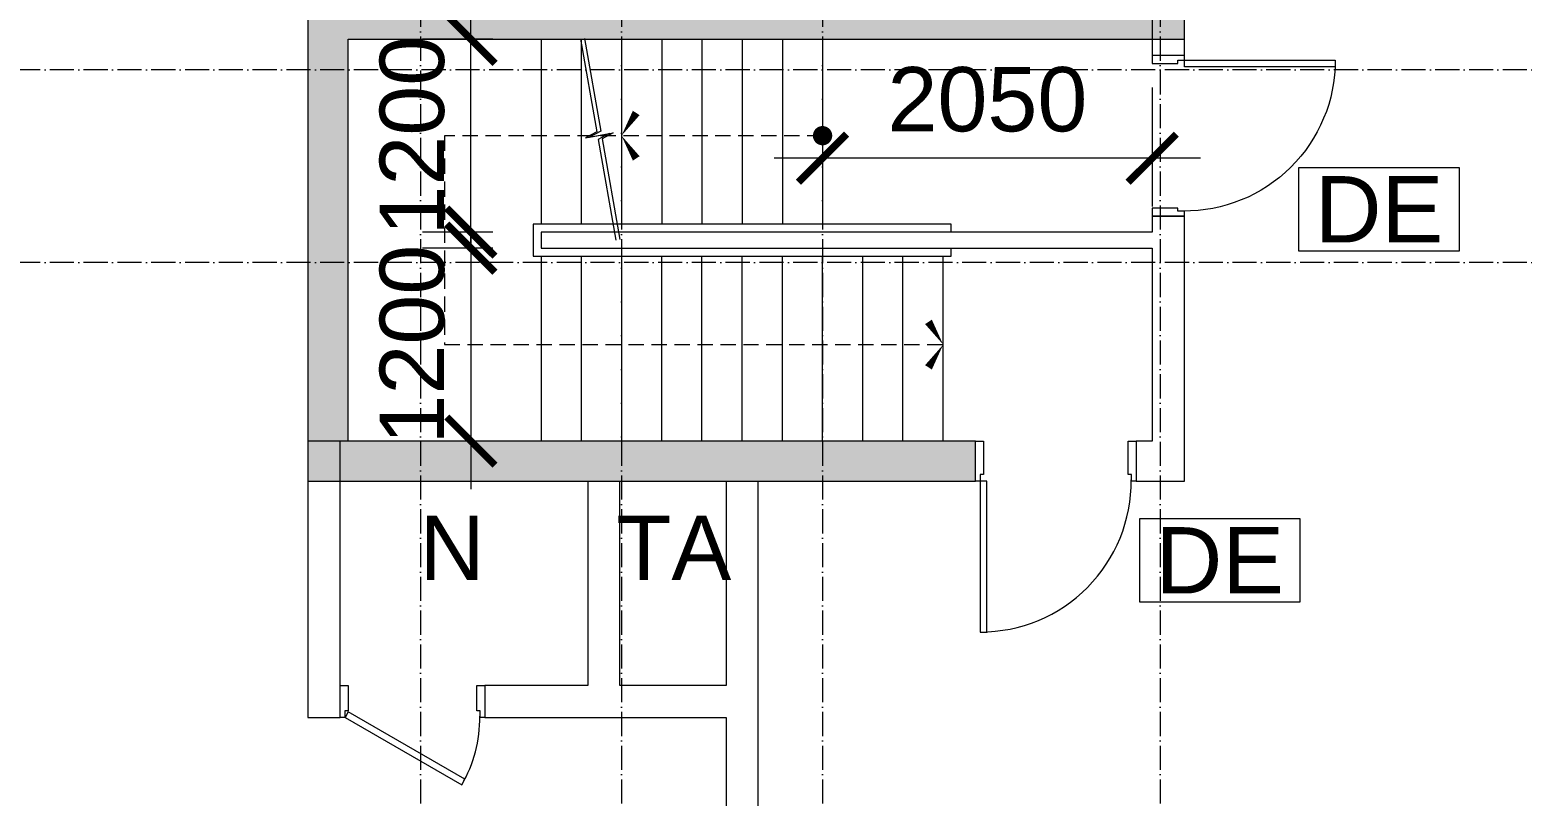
# Model space of a CAD drawing. Header units: millimetres. Extents: x -55734 to 162275, y 47779 to 197208.
# Drawn here: x 21021 to 30300, y 86175 to 90943 of the extents above; entities that cross this region are included whole.
import ezdxf
from ezdxf.enums import TextEntityAlignment as Align

# ---------------------------------------------------------------- set-up
doc = ezdxf.new("R2010")
doc.units = ezdxf.units.MM
for name, pattern in [('Grid Line', [4.2, 3, -0.6, 0, -0.6]), ('HIDDEN2', [4.7625, 3.175, -1.5875]), ('HIDDENX2', [0.75, 0.5, -0.25])]:
    doc.linetypes.add(name, pattern=pattern)
for name, color, linetype, lineweight in [('CHU', 181, 'Continuous', 5), ('CUA', 31, 'Continuous', 9), ('DIM', 1, 'Continuous', 5), ('HATCH-1', 8, 'Continuous', 5), ('NET-CAT', 3, 'Continuous', 15), ('NET-THAY', 2, 'Continuous', 9), ('NET-THAY-2', 55, 'Continuous', 13), ('TRUC', 225, 'Continuous', 5), ('Y-GHI CHU PCCC$0$Z-CT1-GHI CHU TT$0$KI-HIEU', 6, 'Continuous', 13)]:
    doc.layers.add(name, color=color, linetype=linetype, lineweight=lineweight)
doc.styles.add('Arial_3', font='Font - TrueType - Arial.ttf', dxfattribs={"height": 500})
doc.styles.add('TA1', font='Font - TrueType - Arial.ttf')
doc.styles.add('Y-GHI CHU PCCC$0$Arial', font='Font - TrueType - Arial.ttf')
doc.dimstyles.new('D_200_KTx2', dxfattribs={"dimtxt": 400, "dimasz": 300, "dimexe": 300, "dimexo": 300, "dimgap": 160, "dimtad": 1, "dimdec": 0, "dimzin": 9, "dimtxsty": 'TA1', "dimblk": 'ARCHTICK', "dimcen": 1, "dimdle": 300, "dimclrd": 256, "dimclre": 256, "dimclrt": 7, "dimadec": 0, "dimazin": 0, "dimtfac": 1, "dimtdec": 0, "dimtix": 1, "dimtmove": 1, "dimatfit": 3, "dimldrblk": 'ARCHTICK', "dimfxl": 1, "dimtolj": 1, "dimtzin": 0, "dimlwd": -1, "dimlwe": -1, "dimarcsym": 0})

# ---------------------------------------------------------------- blocks, each defined once
blk = doc.blocks.new('A$C18732D84')
at = {"layer": 'NET-CAT'}
h = blk.add_hatch(color=256, dxfattribs=at)
h.dxf.hatch_style = 1
h.paths.add_polyline_path([(5450, 10650), (5200, 10650), (5200, 9650), (5450, 9650)], flags=17)
h.paths.add_polyline_path([(5450, 12850), (5200, 12850), (5200, 11850), (5450, 11850)], flags=17)
h.paths.add_polyline_path([(5450, 8450), (5200, 8450), (5200, 7450), (5450, 7450)], flags=17)
h.paths.add_polyline_path([(5450, 6250), (5200, 6250), (5200, 5800), (3000, 5800), (3000, 14500), (5200, 14500), (5200, 14050), (5450, 14050), (5450, 14750), (2750, 14750), (2750, 7850), (2350, 7850), (2350, 7600), (2750, 7600), (2750, 5800), (950, 5800), (950, 7600), (1350, 7600), (1350, 7850), (700, 7850), (700, 5800), (0, 5800), (0, 0), (4150, 0), (4150, 250), (250, 250), (250, 2750), (5450, 2750), (5450, 3000), (3300, 3000), (3300, 3875), (3050, 3875), (3050, 3000), (250, 3000), (250, 5550), (3050, 5550), (3050, 5075), (3300, 5075), (3300, 5550), (5450, 5550)])
blk.add_lwpolyline([(0, 5800), (0, 0), (4150, 0), (4150, 250), (250, 250), (250, 2750), (5450, 2750), (5450, 3000)], dxfattribs=at)
blk = doc.blocks.new('ALC1807-ASCENT PLAZA-KET CAU_rvt-1-MẶT BẰNG TẦNG 1')
blk.add_blockref('A$C18732D84', (22750.5, 16539.9))
blk = doc.blocks.new('CUA 1 CANH MO - 2 - Type 1000-1152415-MẶT BẰNG TẦNG 1')
at = {"layer": 'CUA', "lineweight": 5}
for p, q in [((-398.5, -127.3), (-398.5, 122.7)), ((-398.5, 122.7), (-348.5, 122.7)), ((-348.5, 122.7), (-348.5, -86.3)), ((551.5, 122.7), (601.5, 122.7)), ((551.5, -86.3), (551.5, 122.7)), ((601.5, 122.7), (601.5, -127.3)), ((-368.5, -86.3), (-368.5, -127.3)), ((-348.5, -86.3), (-368.5, -86.3)), ((571.5, -86.3), (551.5, -86.3)), ((571.5, -127.3), (571.5, -86.3)), ((-368.5, -127.3), (-398.5, -127.3)), ((601.5, -127.3), (571.5, -127.3))]:
    blk.add_line(p, q, dxfattribs=at)
at = {"layer": 'CUA'}
for p, q in [((-327.5, -127.3), (-367.5, -127.3)), ((-367.5, -127.3), (-367.5, -1065.3)), ((-327.5, -1065.3), (-327.5, -127.3)), ((-367.5, -1065.3), (-327.5, -1065.3))]:
    blk.add_line(p, q, dxfattribs=at)
at = {"layer": 'CUA', "lineweight": 5}
blk.add_arc((-367.5, -127.3), 938, 270, 0.5, dxfattribs=at)
blk = doc.blocks.new('CUA 1 CANH MO - 2 - Type 1-1152400-MẶT BẰNG TẦNG 1')
at = {"layer": 'CUA', "lineweight": 5}
for p, q in [((-348.5, -102.3), (-348.5, 97.7)), ((-348.5, 97.7), (-298.5, 97.7)), ((-298.5, 97.7), (-298.5, -61.3)), ((501.5, 97.7), (551.5, 97.7)), ((501.5, -61.3), (501.5, 97.7)), ((551.5, 97.7), (551.5, -102.3)), ((-318.5, -61.3), (-318.5, -102.3)), ((-298.5, -61.3), (-318.5, -61.3)), ((521.5, -61.3), (501.5, -61.3)), ((521.5, -102.3), (521.5, -61.3)), ((-318.5, -102.3), (-348.5, -102.3)), ((551.5, -102.3), (521.5, -102.3))]:
    blk.add_line(p, q, dxfattribs=at)
at = {"layer": 'CUA'}
for p, q in [((-297.5, -67.6), (-317.5, -102.3)), ((428.2, -486.6), (-297.5, -67.6)), ((-317.5, -102.3), (408.2, -521.3)), ((408.2, -521.3), (428.2, -486.6))]:
    blk.add_line(p, q, dxfattribs=at)
at = {"layer": 'CUA', "lineweight": 5}
blk.add_arc((-317.5, -102.3), 838, 330, 0.5, dxfattribs=at)
blk = doc.blocks.new('CUA 1 CANH MO - 2 - Type 1000-1152409-MẶT BẰNG TẦNG 1')
at = {"layer": 'CUA', "lineweight": 5}
for p, q in [((-398.5, -102.3), (-398.5, 97.7)), ((-398.5, 97.7), (-348.5, 97.7)), ((-348.5, 97.7), (-348.5, -61.3)), ((551.5, 97.7), (601.5, 97.7)), ((551.5, -61.3), (551.5, 97.7)), ((601.5, 97.7), (601.5, -102.3)), ((-368.5, -61.3), (-368.5, -102.3)), ((-348.5, -61.3), (-368.5, -61.3)), ((571.5, -61.3), (551.5, -61.3)), ((571.5, -102.3), (571.5, -61.3)), ((-368.5, -102.3), (-398.5, -102.3)), ((601.5, -102.3), (571.5, -102.3))]:
    blk.add_line(p, q, dxfattribs=at)
at = {"layer": 'CUA'}
for p, q in [((-327.5, -102.3), (-367.5, -102.3)), ((-367.5, -102.3), (-367.5, -1040.3)), ((-327.5, -1040.3), (-327.5, -102.3)), ((-367.5, -1040.3), (-327.5, -1040.3))]:
    blk.add_line(p, q, dxfattribs=at)
at = {"layer": 'CUA', "lineweight": 5}
blk.add_arc((-367.5, -102.3), 938, 270, 0.5, dxfattribs=at)
blk = doc.blocks.new('*U77')
for points in [[(-1219, 50), (-50, 50), (0, -100), (0, 200), (50, 50), (1320, 50)], [(-1219, 0), (-50, 0), (0, -150), (0, 150), (50, 0), (1320, 0)]]:
    blk.add_lwpolyline(points)
blk = doc.blocks.new('_ARCHTICK')
at = {"color": 0, "linetype": 'ByBlock', "const_width": 0.15}
blk.add_lwpolyline([(-0.5, -0.5), (0.5, 0.5)], dxfattribs=at)
blk = doc.blocks.new('*D148')
at = {"layer": 'Defpoints', "color": 0, "transparency": 16777216}
for p in [(23763.7, 90884.6), (24200.4, 90884.6), (24200.4, 89684.6)]:
    blk.add_point(p, dxfattribs=at)
at = {"layer": 'DIM', "transparency": 16777216}
for p, q in [((23763.7, 90884.6), (23763.7, 91184.6)), ((23900.4, 90884.6), (23463.7, 90884.6)), ((23763.7, 89684.6), (23763.7, 90884.6)), ((23900.4, 89684.6), (23463.7, 89684.6)), ((23763.7, 89684.6), (23763.7, 89384.6))]:
    blk.add_line(p, q, dxfattribs=at)
at = {"layer": 'DIM', "transparency": 16777216, "xscale": 300, "yscale": 300, "zscale": 300}
for p, rotation in [((23763.7, 90884.6), 270), ((23763.7, 89684.6), 90)]:
    blk.add_blockref('_ARCHTICK', p, dxfattribs=dict(at, rotation=rotation))
at = {"layer": 'DIM', "color": 7, "transparency": 16777216, "insert": (23399.5, 90284.6), "char_height": 400, "attachment_point": 5, "rotation": 90, "style": 'TA1'}
blk.add_mtext('\\A1;1200', dxfattribs=at)
blk = doc.blocks.new('*D149')
at = {"layer": 'Defpoints', "color": 0, "transparency": 16777216}
for p in [(24200.4, 89584.6), (23763.7, 88384.6), (24200.4, 88384.6)]:
    blk.add_point(p, dxfattribs=at)
at = {"layer": 'DIM', "transparency": 16777216}
for p, q in [((23763.7, 89584.6), (23763.7, 89884.6)), ((23900.4, 89584.6), (23463.7, 89584.6)), ((23763.7, 89584.6), (23763.7, 88384.6)), ((23900.4, 88384.6), (23463.7, 88384.6)), ((23763.7, 88384.6), (23763.7, 88084.6))]:
    blk.add_line(p, q, dxfattribs=at)
at = {"layer": 'DIM', "transparency": 16777216, "xscale": 300, "yscale": 300, "zscale": 300}
for p, rotation in [((23763.7, 89584.6), 270), ((23763.7, 88384.6), 90)]:
    blk.add_blockref('_ARCHTICK', p, dxfattribs=dict(at, rotation=rotation))
at = {"layer": 'DIM', "color": 7, "transparency": 16777216, "insert": (23399.5, 88984.6), "char_height": 400, "attachment_point": 5, "rotation": 90, "style": 'TA1'}
blk.add_mtext('\\A1;1200', dxfattribs=at)
blk = doc.blocks.new('*D145')
at = {"layer": 'Defpoints', "color": 0, "transparency": 16777216}
for p in [(25950.4, 90884.6), (28000.4, 90884.6), (25950.4, 90144.5)]:
    blk.add_point(p, dxfattribs=at)
at = {"layer": 'DIM', "transparency": 16777216}
for p, q in [((25950.4, 90584.6), (25950.4, 89844.5)), ((28000.4, 90584.6), (28000.4, 89844.5)), ((28300.4, 90144.5), (25650.4, 90144.5))]:
    blk.add_line(p, q, dxfattribs=at)
at = {"layer": 'DIM', "transparency": 16777216, "xscale": 300, "yscale": 300, "zscale": 300, "rotation": 180}
blk.add_blockref('_ARCHTICK', (25950.4, 90144.5), dxfattribs=at)
at = {"layer": 'DIM', "transparency": 16777216, "xscale": 300, "yscale": 300, "zscale": 300}
blk.add_blockref('_ARCHTICK', (28000.4, 90144.5), dxfattribs=at)
at = {"layer": 'DIM', "color": 7, "transparency": 16777216, "insert": (26975.4, 90508.7), "char_height": 400, "attachment_point": 5, "style": 'TA1'}
blk.add_mtext('\\A1;2050', dxfattribs=at)
blk = doc.blocks.new('Y-GHI CHU PCCC$0$A$C53D4240F')
at = {"color": 8, "ltscale": 30}
blk.add_lwpolyline([(-266.7, -137.5), (266.7, -137.5), (266.7, 137.5), (-266.7, 137.5)], close=True, dxfattribs=at)
at = {"color": 8, "style": 'Y-GHI CHU PCCC$0$Arial'}
blk.add_text('DE', height=220, dxfattribs=at).set_placement((0, 0), align=Align.MIDDLE_CENTER)

msp = doc.modelspace()

# ---------------------------------------------------------------- linework, layer by layer
at = {"layer": 'HATCH-1', "elevation": 0}
for points in [[(24791.8, 90143.2, 50, 0, 0), (24700.4, 90284.6, 0, 50, 0), (24791.8, 90426, 50, 50, 0)], [(26609, 89126, 50, 0, 0), (26700.4, 88984.6, 0, 50, 0), (26609, 88843.2, 50, 50, 0)]]:
    msp.add_lwpolyline(points, format="xyseb", dxfattribs=at)
at = {"layer": 'HATCH-1', "linetype": 'HIDDENX2', "ltscale": 100, "const_width": 60, "elevation": 0}
msp.add_lwpolyline([(25950.4, 90254.6, -1), (25950.4, 90314.6, -1)], format="xyb", close=True, dxfattribs=at)
at = {"layer": 'HATCH-1', "linetype": 'HIDDEN2', "ltscale": 30, "elevation": 0}
msp.add_lwpolyline([(25950.4, 90284.6), (23600.4, 90284.6), (23600.4, 88984.6), (26700.4, 88984.6)], dxfattribs=at)
at = {"layer": 'NET-CAT'}
for p, q in [((28200.4, 90784.6, 0), (28200.4, 92201.5, 0)), ((28000.4, 91684.6, 0), (28000.4, 90784.6, 0)), ((28000.4, 90784.6, 0), (28200.4, 90784.6, 0)), ((28000.4, 89784.6, 0), (28000.4, 89684.6, 0)), ((28200.4, 89784.6, 0), (28000.4, 89784.6, 0)), ((28200.4, 88134.6, 0), (28200.4, 89784.6, 0)), ((28000.4, 89684.6, 0), (24200.4, 89684.6, 0)), ((24200.4, 89684.6, 0), (24200.4, 89584.6, 0)), ((24200.4, 89584.6, 0), (28000.4, 89584.6, 0)), ((28000.4, 89584.6, 0), (28000.4, 88384.6, 0)), ((22750.4, 88384.6, 0), (22750.4, 86664.6, 0)), ((26900.4, 88384.6, 0), (22750.4, 88384.6, 0)), ((22950.4, 86664.6, 0), (22950.4, 88384.6, 0)), ((26900.4, 88134.6, 0), (26900.4, 88384.6, 0)), ((28000.4, 88384.6, 0), (27900.4, 88384.6, 0)), ((27900.4, 88384.6, 0), (27900.4, 88134.6, 0)), ((22950.4, 88134.6, 0), (26900.4, 88134.6, 0)), ((24490.4, 88134.6, 0), (24490.4, 86864.6, 0)), ((24690.4, 86864.6, 0), (24690.4, 88134.6, 0)), ((25350.4, 88134.6, 0), (25350.4, 86864.6, 0)), ((25550.4, 85794.6, 0), (25550.4, 88134.6, 0)), ((27900.4, 88134.6, 0), (28200.4, 88134.6, 0)), ((24490.4, 86864.6, 0), (23850.4, 86864.6, 0)), ((23850.4, 86864.6, 0), (23850.4, 86664.6, 0)), ((25350.4, 86864.6, 0), (24690.4, 86864.6, 0)), ((22750.4, 86664.6, 0), (22950.4, 86664.6, 0)), ((23850.4, 86664.6, 0), (25350.4, 86664.6, 0)), ((25350.4, 86664.6, 0), (25350.4, 85794.6, 0))]:
    msp.add_line(p, q, dxfattribs=at)
at = {"layer": 'NET-THAY', "elevation": 0}
msp.add_lwpolyline([(26750.4, 89684.6), (26750.4, 89734.6), (24150.4, 89734.6), (24150.4, 89534.6), (26750.4, 89534.6), (26750.4, 89584.6)], dxfattribs=at)
at = {"layer": 'NET-THAY-2'}
for p, q in [((24200.4, 90884.6, 0), (24200.4, 89734.6, 0)), ((24450.4, 90884.6, 0), (24450.4, 89734.6, 0)), ((24700.4, 90884.6, 0), (24700.4, 89734.6, 0)), ((24950.4, 90884.6, 0), (24950.4, 89734.6, 0)), ((25200.4, 90884.6, 0), (25200.4, 89734.6, 0)), ((25450.4, 90884.6, 0), (25450.4, 89734.6, 0)), ((25700.4, 90884.6, 0), (25700.4, 89734.6, 0)), ((25950.4, 90884.6, 0), (25950.4, 89734.6, 0)), ((24200.4, 89534.6, 0), (24200.4, 88384.6, 0)), ((24450.4, 89534.6, 0), (24450.4, 88384.6, 0)), ((24700.4, 89534.6, 0), (24700.4, 88384.6, 0)), ((24950.4, 88384.6, 0), (24950.4, 89534.6, 0)), ((25200.4, 88384.6, 0), (25200.4, 89534.6, 0)), ((25450.4, 88384.6, 0), (25450.4, 89534.6, 0)), ((25700.4, 88384.6, 0), (25700.4, 89534.6, 0)), ((25950.4, 88384.6, 0), (25950.4, 89534.6, 0)), ((26200.4, 88384.6, 0), (26200.4, 89534.6, 0)), ((26450.4, 88384.6, 0), (26450.4, 89534.6, 0)), ((26700.4, 88384.6, 0), (26700.4, 89534.6, 0))]:
    msp.add_line(p, q, dxfattribs=at)
at = {"layer": 'TRUC', "linetype": 'Grid Line', "ltscale": 50}
for p, q in [((23450.4, 118844.6, 0), (23450.4, 62100.6, 0)), ((24700.4, 118844.6, 0), (24700.4, 59433, 0)), ((25950.4, 118844.6, 0), (25950.4, 62100.6, 0)), ((28050.4, 118844.6, 0), (28050.4, 59433, 0)), ((48819, 90694.6, 0), (-19345, 90694.6, 0)), ((48819, 89494.6, 0), (-21659.7, 89494.6, 0))]:
    msp.add_line(p, q, dxfattribs=at)

# ---------------------------------------------------------------- block references
at = {"layer": 'CUA', "xscale": -1, "rotation": 90.00000000000007}
msp.add_blockref('CUA 1 CANH MO - 2 - Type 1000-1152409-MẶT BẰNG TẦNG 1', (28098.1, 90386, 0), dxfattribs=at)
msp.add_blockref('CUA 1 CANH MO - 2 - Type 1000-1152409-MẶT BẰNG TẦNG 1', (28098.1, 90386, 0), dxfattribs=at)
at = {"layer": 'CUA'}
for name, p in [('CUA 1 CANH MO - 2 - Type 1000-1152415-MẶT BẰNG TẦNG 1', (27298.9, 88261.8, 0)), ('CUA 1 CANH MO - 2 - Type 1000-1152415-MẶT BẰNG TẦNG 1', (27298.9, 88261.8, 0)), ('CUA 1 CANH MO - 2 - Type 1-1152400-MẶT BẰNG TẦNG 1', (23298.9, 86766.8, 0)), ('CUA 1 CANH MO - 2 - Type 1-1152400-MẶT BẰNG TẦNG 1', (23298.9, 86766.8, 0))]:
    msp.add_blockref(name, p, dxfattribs=at)
at = {"layer": 'HATCH-1', "xscale": 0.4999999999999998, "yscale": 0.4999999999999998, "zscale": 0.4999999999999998, "rotation": 280}
msp.add_blockref('*U77', (24550.4, 90284.6, 0), dxfattribs=at)
at = {"layer": 'NET-CAT'}
msp.add_blockref('ALC1807-ASCENT PLAZA-KET CAU_rvt-1-MẶT BẰNG TẦNG 1', (-0.1, 71594.6, 0), dxfattribs=at)
at = {"layer": 'Y-GHI CHU PCCC$0$Z-CT1-GHI CHU TT$0$KI-HIEU', "color": 8, "xscale": 1.875, "yscale": 1.875, "zscale": 1.875}
for p in [(29410.2, 89826.8, 0), (28420.2, 87642.6, 0)]:
    msp.add_blockref('Y-GHI CHU PCCC$0$A$C53D4240F', p, dxfattribs=at)

# ---------------------------------------------------------------- texts
at = {"layer": 'CHU', "color": 7, "char_height": 400, "attachment_point": 1, "line_spacing_factor": 0.936439, "style": 'Arial_3'}
for s, insert, width in [('\\pt2540,5080,7620,10160,12700,15240,17780,20320,22860,25400,27940,30480,33020,35560,38100,40640,43180,45720,48260,50800,53340,55880,58420,60960,63500,66040,68580,71120,73660,76200,78740,81280;N', (23444.9, 87919.9, 0), 428.24), ('\\pt2540,5080,7620,10160,12700,15240,17780,20320,22860,25400,27940,30480,33020,35560,38100,40640,43180,45720,48260,50800,53340,55880,58420,60960,63500,66040,68580,71120,73660,76200,78740,81280;TA', (24668.8, 87919.9, 0), 749.42)]:
    msp.add_mtext(s, dxfattribs=dict(at, insert=insert, width=width))

# ---------------------------------------------------------------- dimensions: what is measured, and where the dimension line sits
at = {"layer": 'DIM'}
for base, p1, p2, picture, middle in [((23763.7, 90884.6, 0), (24200.4, 89684.6, 0), (24200.4, 90884.6, 0), '*D148', (23399.5, 90284.6, 0)), ((23763.7, 88384.6, 0), (24200.4, 89584.6, 0), (24200.4, 88384.6, 0), '*D149', (23399.5, 88984.6, 0))]:
    dim = msp.add_linear_dim(base=base, p1=p1, p2=p2, angle=90, dimstyle='D_200_KTx2', dxfattribs=at)
    dim.commit()
    dim.dimension.update_dxf_attribs({"geometry": picture, "text_midpoint": middle})
dim = msp.add_linear_dim(base=(25950.4, 90144.5, 0), p1=(28000.4, 90884.6, 0), p2=(25950.4, 90884.6, 0), dimstyle='D_200_KTx2', dxfattribs=at)
dim.commit()
dim.dimension.update_dxf_attribs({"geometry": '*D145', "text_midpoint": (26975.4, 90508.7, 0)})

doc.saveas('drawing.dxf')
